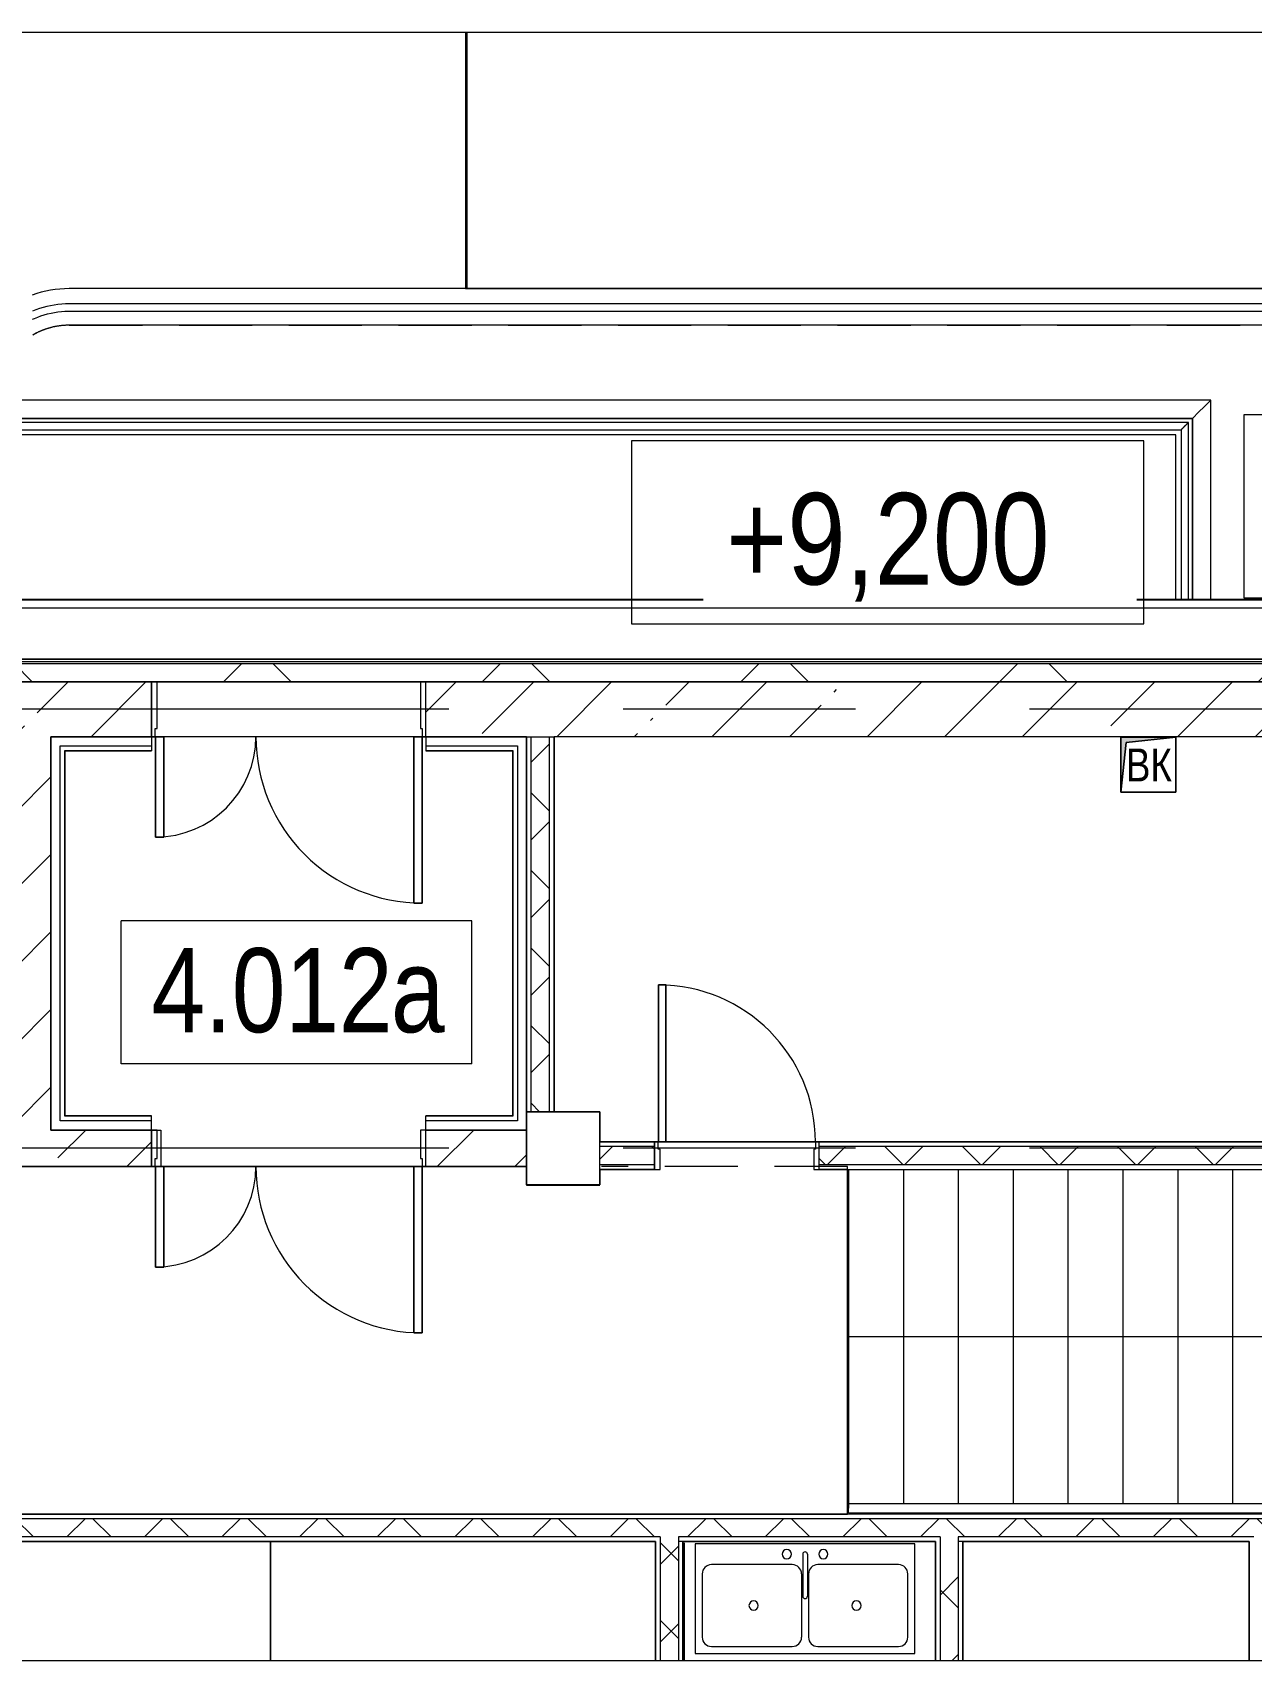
# Model space of a CAD drawing. Header units: millimetres. Extents: x 48966 to 294585, y -43515 to 30344.
# Drawn here: x 283546 to 290210, y -9069 to -169 of the extents above; entities that cross this region are included whole.
import ezdxf

# ---------------------------------------------------------------- set-up
doc = ezdxf.new("R2010")
doc.units = ezdxf.units.MM
doc.linetypes.add('IMPORT-01 Штриховая _2 мм_', pattern=[600, 400, -200])
doc.linetypes.add('Осевые', pattern=[6350, 1270, -952.5, 3175, -952.5])
for name, color, linetype, lineweight in [('_Разделитель помещений_', 7, 'IMPORT-01 Штриховая _2 мм_', 9), ('Высотные отметки', 7, 'Continuous', 9), ('Двери', 7, 'Continuous', 9), ('Каркас_Импост', 7, 'Continuous', 9), ('Контуры', 7, 'Continuous', 9), ('Линии подступенков-1', 7, 'Continuous', 9), ('Линии свеса', 7, 'Continuous', 9), ('Марки помещений', 7, 'Continuous', 9), ('Мебель', 7, 'Continuous', 9), ('Обобщенные модели', 7, 'Continuous', 9), ('Общие ребра', 7, 'Continuous', 9), ('Ограждение', 7, 'Continuous', 9), ('Оси-2', 7, 'Осевые', 9), ('Панель', 7, 'Continuous', 9), ('Перекрытия', 7, 'Continuous', 9), ('Поручни', 7, 'Continuous', 9), ('Стены', 7, 'Continuous', 9), ('Стены-1', 7, 'Continuous', 18), ('Стрелки вверх', 7, 'Continuous', 9), ('Типовые аннотации', 7, 'Continuous', 9), ('Штриховка разреза-1', 7, 'Continuous', 9), ('Элементы узлов', 7, 'Continuous', 9), ('Элементы узлов-1', 7, 'Continuous', 5)]:
    doc.layers.add(name, color=color, linetype=linetype, lineweight=lineweight)
doc.layers.add('Обобщенные модели-2', color=7, linetype='Continuous', lineweight=9, true_color=0xffbc79)
doc.layers.add('Сантехнические приборы-1', color=7, linetype='Continuous', lineweight=9, true_color=0xaaaaaa)
doc.styles.add('Arial', font='Arial.ttf', dxfattribs={"width": 0.8, "height": 180})
doc.styles.add('Arial Narrow', font='Arial Narrow.ttf', dxfattribs={"height": 500})
doc.styles.add('Arial Narrow_1', font='Arial Narrow.ttf', dxfattribs={"height": 460})
pattern_1 = [(45, (169515.5, 0), (-424.264, 424.264), [600, -100, 20, -100]), (45, (169515.5, 424), (-424.264, 424.264), [])]
pattern_2 = [(45, (169515.5, 0), (-212.132, 212.132), []), (135, (169515.5, 0), (-212.132, -212.132), [])]

# ---------------------------------------------------------------- blocks, each defined once
blk = doc.blocks.new('Обобщенные модели 2 - Обобщенные модели 2-1035725-План 4-го этажа на отм_ _10_050')
at = {"layer": 'Обобщенные модели'}
for p, q in [((110531.6, -15682.9), (110131.6, -15682.9)), ((110131.6, -15682.9), (110131.6, -16082.9)), ((110531.6, -16082.9), (110531.6, -15682.9)), ((117131.6, -15682.9), (116731.6, -15682.9)), ((116731.6, -15682.9), (116731.6, -16082.9)), ((117131.6, -16082.9), (117131.6, -15682.9)), ((110131.6, -16082.9), (110531.6, -16082.9)), ((116731.6, -16082.9), (117131.6, -16082.9))]:
    blk.add_line(p, q, dxfattribs=at)
blk = doc.blocks.new('Дверь - Полуторная_001 - ДВ19_21-15-6256132-План 4-го этажа на отм_ _10_050')
at = {"layer": 'Двери'}
for p, q in [((-684, 1009), (-729, 1009)), ((-729, 1009), (-729, 100)), ((-684, 100), (-684, 1009)), ((684, 100), (684, 649)), ((684, 649), (729, 649)), ((729, 649), (729, 100)), ((-729, 100), (-684, 100)), ((729, 100), (684, 100))]:
    blk.add_line(p, q, dxfattribs=at)
for centre, radius, start, end in [((-729, 100), 909, 360, 90), ((729, 100), 549, 90, 180)]:
    blk.add_arc(centre, radius, start, end, dxfattribs=at)
at = {"layer": 'Каркас_Импост'}
for p, q in [((-730, 100), (-750, 100)), ((-750, 100), (-750, -100)), ((-730, 55), (-730, 100)), ((750, 100), (730, 100)), ((730, 100), (730, 55)), ((750, -100), (750, 100)), ((-720, 55), (-730, 55)), ((-720, -100), (-720, 55)), ((730, 55), (720, 55)), ((720, 55), (720, -100)), ((-750, -100), (-720, -100)), ((720, -100), (750, -100))]:
    blk.add_line(p, q, dxfattribs=at)
at = {"layer": 'Панель'}
for p, q in [((-729, 1009), (-684, 1009)), ((-729, 100), (-729, 1009)), ((-684, 1009), (-684, 100)), ((684, 649), (684, 100)), ((729, 649), (684, 649)), ((729, 100), (729, 649)), ((-684, 100), (-729, 100)), ((684, 100), (729, 100))]:
    blk.add_line(p, q, dxfattribs=at)
blk = doc.blocks.new('Дверь - Однопольная - ДВ11_21х9-6240635-План 4-го этажа на отм_ _10_050')
at = {"layer": 'Двери'}
for p, q in [((-389, 933), (-429, 933)), ((-429, 933), (-429, 75)), ((-389, 75), (-389, 933)), ((-429, 75), (-389, 75))]:
    blk.add_line(p, q, dxfattribs=at)
blk.add_arc((-429, 75), 858, 360, 90, dxfattribs=at)
at = {"layer": 'Каркас_Импост'}
for p, q in [((-430, 75), (-450, 75)), ((-450, 75), (-450, -75)), ((-430, 35), (-430, 75)), ((-420, 35), (-430, 35)), ((-420, -75), (-420, 35)), ((430, 35), (420, 35)), ((420, 35), (420, -75)), ((450, 75), (430, 75)), ((430, 75), (430, 35)), ((450, -75), (450, 75)), ((-450, -75), (-420, -75)), ((420, -75), (450, -75))]:
    blk.add_line(p, q, dxfattribs=at)
at = {"layer": 'Панель'}
for p, q in [((-429, 933), (-389, 933)), ((-429, 75), (-429, 933)), ((-389, 933), (-389, 75)), ((-389, 75), (-429, 75))]:
    blk.add_line(p, q, dxfattribs=at)
blk = doc.blocks.new('Ограждение - Ограждение-2485472-План 4-го этажа на отм_ _10_050')
at = {"layer": 'Поручни'}
for p, q in [((118491.3, -17825.4), (121191.3, -17825.4)), ((118491.3, -17876.2), (118491.3, -17825.4)), ((118491.3, -17876.2), (121191.3, -17876.2)), ((121191.3, -17825.4), (121491.3, -17825.4)), ((121191.3, -17876.2), (121491.3, -17876.2)), ((121491.3, -17825.4), (121491.3, -17876.2))]:
    blk.add_line(p, q, dxfattribs=at)
blk = doc.blocks.new('170_ОтверстиеПрямоугольноеВертикальное - 170_ОтверстиеПрямоугольноеВертикальное-5689280-План 4-го этажа на отм_ _10_050')
at = {"layer": 'Обобщенные модели'}
for p, q in [((-150, -150), (-150, 150)), ((-150, 150), (150, 150)), ((150, 150), (150, -150)), ((150, -150), (-150, -150))]:
    blk.add_line(p, q, dxfattribs=at)
blk = doc.blocks.new('Дверь - Полуторная_001 - ДВ19_21-15-6256093-План 4-го этажа на отм_ _10_050')
at = {"layer": 'Двери'}
for p, q in [((-684, 1059), (-729, 1059)), ((-729, 1059), (-729, 150)), ((-684, 150), (-684, 1059)), ((684, 150), (684, 699)), ((684, 699), (729, 699)), ((729, 699), (729, 150)), ((-729, 150), (-684, 150)), ((729, 150), (684, 150))]:
    blk.add_line(p, q, dxfattribs=at)
for centre, radius, start, end in [((-729, 150), 909, 360, 90), ((729, 150), 549, 90, 180)]:
    blk.add_arc(centre, radius, start, end, dxfattribs=at)
at = {"layer": 'Каркас_Импост'}
for p, q in [((-730, 150), (-750, 150)), ((-750, 150), (-750, -150)), ((-730, 105), (-730, 150)), ((-720, 105), (-730, 105)), ((-720, -150), (-720, 105)), ((730, 105), (720, 105)), ((720, 105), (720, -150)), ((750, 150), (730, 150)), ((730, 150), (730, 105)), ((750, -150), (750, 150)), ((-750, -150), (-720, -150)), ((720, -150), (750, -150))]:
    blk.add_line(p, q, dxfattribs=at)
at = {"layer": 'Панель'}
for p, q in [((-729, 1059), (-684, 1059)), ((-729, 150), (-729, 1059)), ((-684, 1059), (-684, 150)), ((684, 699), (684, 150)), ((729, 699), (684, 699)), ((729, 150), (729, 699)), ((-684, 150), (-729, 150)), ((684, 150), (729, 150))]:
    blk.add_line(p, q, dxfattribs=at)
blk = doc.blocks.new('Кухонная мойка-Двойная - 1200 x 600 мм 2-4969073-План 4-го этажа на отм_ _10_050')
at = {"layer": 'Сантехнические приборы-1'}
for p, q in [((615.7, 302.3), (-584.3, 302.3)), ((-584.3, 302.3), (-584.3, -297.7)), ((615.7, -297.7), (615.7, 302.3)), ((-54.2, 188), (-495.4, 188)), ((3, 245.2), (3, 15)), ((28.4, 245.2), (28.4, 15)), ((526.8, 188), (85.5, 188)), ((-546.2, 137.2), (-546.2, -208.8)), ((-3.4, 137.2), (-3.4, -208.8)), ((34.7, 137.2), (34.7, -208.8)), ((577.6, -208.8), (577.6, 137.2)), ((-495.4, -259.6), (-54.2, -259.6)), ((85.5, -259.6), (526.8, -259.6)), ((-584.3, -297.7), (615.7, -297.7))]:
    blk.add_line(p, q, dxfattribs=at)
for centre, radius, start, end in [((-84.3, 245.2), 25.4, 360, 180), ((115.7, 245.2), 25.4, 360, 180), ((-495.4, 137.2), 50.8, 90, 180), ((-84.3, 245.2), 25.4, 180, 360), ((-54.2, 137.2), 50.8, 360, 90), ((15.7, 245.2), 12.7, 360, 180), ((85.5, 137.2), 50.8, 90, 180), ((115.7, 245.2), 25.4, 180, 0), ((526.8, 137.2), 50.8, 360, 90), ((15.7, 15), 12.7, 180, 0), ((-265.3, -35.8), 25.4, 0, 180), ((-265.3, -35.8), 25.4, 180, 360), ((296.6, -35.8), 25.4, 0, 180), ((296.6, -35.8), 25.4, 180, 360), ((-495.4, -208.8), 50.8, 180, 270), ((-54.2, -208.8), 50.8, 270, 0), ((85.5, -208.8), 50.8, 180, 270), ((526.8, -208.8), 50.8, 270, 0)]:
    blk.add_arc(centre, radius, start, end, dxfattribs=at)
blk = doc.blocks.new('Базовая стена _ Внутренние - обшивка ложи А - ___-6287471-План 4-го этажа на отм_ _10_050')
at = {"layer": 'Стены'}
for p, q in [((120471.6, -11792.9), (112361.1, -11792.9)), ((112349.1, -11892.9), (120371.6, -11892.9)), ((120371.6, -11892.9), (112349.1, -11892.9))]:
    blk.add_line(p, q, dxfattribs=at)
at = {"layer": 'Стены', "flags": 128}
for points in [[(112349.1, -11892.9), (112354.3, -11849.3), (112358.1, -11818), (112360.3, -11799.2), (112361.1, -11792.9), (112360.3, -11799.2), (112358.1, -11818), (112354.3, -11849.3), (112349.1, -11892.9)], [(120371.6, -11892.9), (120407.4, -11857.1), (120435.4, -11829.1), (120455.5, -11809), (120467.6, -11796.9), (120471.6, -11792.9), (120467.6, -11796.9), (120455.5, -11809), (120435.4, -11829.1), (120407.4, -11857.1), (120371.6, -11892.9)]]:
    blk.add_lwpolyline(points, dxfattribs=at)
blk = doc.blocks.new('Базовая стена _ Внутренние - обшивка ложи А - ___-6287473-План 4-го этажа на отм_ _10_050')
at = {"layer": 'Стены'}
for p, q in [((120471.6, -12881.9), (120471.6, -11792.9)), ((120371.6, -11892.9), (120371.6, -12881.9)), ((120371.6, -12881.9), (120371.6, -11892.9))]:
    blk.add_line(p, q, dxfattribs=at)
at = {"layer": 'Стены', "flags": 128}
blk.add_lwpolyline([(120371.6, -11892.9), (120407.4, -11857.1), (120435.4, -11829.1), (120455.5, -11809), (120467.6, -11796.9), (120471.6, -11792.9), (120467.6, -11796.9), (120455.5, -11809), (120435.4, -11829.1), (120407.4, -11857.1), (120371.6, -11892.9)], dxfattribs=at)
blk = doc.blocks.new('Ограждение - Ограждение-V69-План 4-го этажа на отм_ _10_050')
at = {"layer": 'Поручни'}
for p, q in [((121146.6, -11265.9), (114231.6, -11265.9)), ((114231.6, -11305.9), (121146.6, -11305.9)), ((113714.6, -11782.9), (113714.6, -11792.9)), ((113754.6, -11792.9), (113754.6, -11782.9))]:
    blk.add_line(p, q, dxfattribs=at)
at = {"layer": 'Поручни', "flags": 128}
for points in [[(121981, -11127), (121953, -11136.8), (121854.3, -11167.1), (121754.3, -11193.4), (121653.5, -11215.7), (121551.8, -11233.9), (121449.4, -11248.1), (121346.6, -11258.1), (121243.5, -11264.1), (121146.6, -11265.9)], [(121146.6, -11305.9), (121251.5, -11303.8), (121356.2, -11297.5), (121460.6, -11287), (121564.5, -11272.4), (121667.7, -11253.6), (121770.1, -11230.7), (121871.5, -11203.7), (121971.7, -11172.7), (121980.9, -11169.5)], [(114231.6, -11265.9), (114210.9, -11266.3), (114190.3, -11267.5), (114169.7, -11269.6), (114149.3, -11272.5), (114128.9, -11276.2), (114108.7, -11280.7), (114088.7, -11286), (114069, -11292.1), (114049.5, -11299), (114030.3, -11306.7)], [(114030.1, -11350.6), (114041.1, -11345.6), (114058.8, -11338.3), (114076.7, -11331.7), (114094.9, -11325.9), (114113.2, -11320.8), (114131.8, -11316.4), (114150.5, -11312.8), (114169.4, -11310), (114188.4, -11307.8), (114207.4, -11306.5), (114226.5, -11305.9), (114231.6, -11305.9)], [(113720, -11708.9), (113719, -11715.4), (113716.8, -11736), (113715.3, -11756.6), (113714.7, -11777.3), (113714.6, -11782.9)], [(113754.6, -11782.9), (113755, -11763.8), (113756.1, -11744.8), (113758.1, -11725.8), (113759.1, -11718.2)]]:
    blk.add_lwpolyline(points, dxfattribs=at)
blk = doc.blocks.new('Ограждение - Ограждение-6396260-План 4-го этажа на отм_ _10_050')
at = {"layer": 'Поручни'}
for p, q in [((120349.6, -11914.9), (112471.6, -11914.9)), ((112471.6, -11954.9), (112471.6, -11914.9)), ((112471.6, -11917.6), (112471.6, -11952.2)), ((120349.6, -12881.9), (120349.6, -11914.9)), ((112471.6, -11954.9), (120309.6, -11954.9)), ((120309.6, -11954.9), (120309.6, -12881.9)), ((120346.9, -13332.9), (120312.3, -13332.9)), ((120312.3, -13332.9), (120346.9, -13332.9))]:
    blk.add_line(p, q, dxfattribs=at)
for points, knots in [([(120349.6, -11914.9), (120349.6, -11914.9), (120349.3, -11915.2), (120348.2, -11916.4), (120347, -11917.5), (120345.8, -11918.7), (120344.7, -11919.8), (120343.5, -11921), (120341.8, -11922.7), (120340, -11924.5), (120338.5, -11926), (120337.3, -11927.2), (120336.1, -11928.5), (120334.8, -11929.7), (120333.5, -11931), (120332.2, -11932.3), (120330.9, -11933.6), (120329.6, -11934.9), (120328.3, -11936.2), (120327, -11937.5), (120325.7, -11938.8), (120324.4, -11940.1), (120323.2, -11941.3), (120322, -11942.5), (120320.8, -11943.7), (120319.6, -11944.9), (120318.5, -11946), (120317.1, -11947.4), (120315.8, -11948.7), (120314.6, -11949.9), (120313.5, -11951), (120312.3, -11952.2), (120311.1, -11953.4), (120310, -11954.5), (120309.6, -11954.9), (120309.6, -11954.9)], [0, 0, 0, 0, 0.083333, 0.125, 0.166667, 0.208333, 0.229167, 0.25, 0.291667, 0.333333, 0.354167, 0.375, 0.395833, 0.416667, 0.4375, 0.458333, 0.479167, 0.5, 0.520833, 0.541667, 0.5625, 0.583333, 0.604167, 0.625, 0.645833, 0.666667, 0.6875, 0.708333, 0.75, 0.770833, 0.791667, 0.833333, 0.875, 0.916667, 1, 1, 1, 1]), ([(120321.7, -11942.8), (120321.8, -11942.7), (120322.3, -11942.2), (120323.2, -11941.3), (120324.4, -11940.1), (120325.7, -11938.8), (120327, -11937.5), (120328.3, -11936.2), (120329.6, -11934.9), (120330.9, -11933.6), (120332.2, -11932.3), (120333.5, -11931), (120334.8, -11929.7), (120336.1, -11928.5), (120337.3, -11927.2), (120338.5, -11926), (120339.6, -11924.9), (120340.7, -11923.8), (120342.2, -11922.3), (120343.5, -11921), (120344.7, -11919.8), (120345.8, -11918.7), (120346.5, -11918), (120346.9, -11917.6)], [0.3706242, 0.3706242, 0.3706242, 0.3706242, 0.375, 0.3958333, 0.4166667, 0.4375, 0.4583333, 0.4791667, 0.5, 0.5208333, 0.5416667, 0.5625, 0.5833333, 0.6041667, 0.625, 0.6458333, 0.6666667, 0.6875, 0.7083333, 0.75, 0.7708333, 0.7916667, 0.8333333, 0.8333333, 0.8333333, 0.8333333]), ([(120312.3, -11952.2), (120312.7, -11951.8), (120313.5, -11951), (120314.6, -11949.9), (120315.8, -11948.7), (120317.4, -11947.1), (120318.9, -11945.6), (120319.6, -11944.9)], [0.1666667, 0.1666667, 0.1666667, 0.1666667, 0.2083333, 0.2291667, 0.25, 0.2916667, 0.3333333, 0.3333333, 0.3333333, 0.3333333])]:
    blk.add_open_spline(points, degree=3, knots=knots, dxfattribs=at)
blk = doc.blocks.new('Рефлектор_2 - Рефлектор_2-V70-План 4-го этажа на отм_ _10_050')
at = {"layer": 'Мебель'}
for p, q in [((-11269, -13600), (-11269, -15000)), ((-11262, -13600), (-11262, -15000)), ((-11269, -15000), (-11262, -15000)), ((-6185.9, -15000), (-11269, -15000)), ((-11262, -15000), (-6201.7, -15000))]:
    blk.add_line(p, q, dxfattribs=at)
blk = doc.blocks.new('Линия разрыва1 - М 200-6492712-План 4-го этажа на отм_ _10_050')
at = {"layer": 'Элементы узлов'}
blk.add_line((12130.8, 0), (90.2, 0), dxfattribs=at)
blk = doc.blocks.new('Линия разрыва1 - М 200-V71-План 4-го этажа на отм_ _10_050')
at = {"layer": 'Элементы узлов'}
blk.add_line((-88.3, 0), (-12130.8, 0), dxfattribs=at)
blk = doc.blocks.new('Марка помещения_Р - Марка помещения-4575829-План 4-го этажа на отм_ _10_050')
at = {"layer": 'Марки помещений'}
for p, q in [((-4.79375, -1.95625), (-4.79375, 1.95625)), ((4.79375, 1.95625), (-4.79375, 1.95625)), ((4.79375, -1.95625), (4.79375, 1.95625)), ((4.79375, -1.95625), (-4.79375, -1.95625))]:
    blk.add_line(p, q, dxfattribs=at)
blk = doc.blocks.new('Высотные отметки - Высотная отметка - Рамка_14мм длина-4459141-План 4-го этажа на отм_ _10_050')
at = {"layer": 'Высотные отметки'}
for p, q in [((7, 5), (-7, 5)), ((-7, 5), (-7, 0)), ((7, 0), (7, 5)), ((-7, 0), (7, 0))]:
    blk.add_line(p, q, dxfattribs=at)

msp = doc.modelspace()

# ---------------------------------------------------------------- hatches: boundary and pattern name
at = {"layer": 'Штриховка разреза-1'}
h = msp.add_hatch(dxfattribs=at)
h.set_pattern_fill('FP_3', color=256, style=0, pattern_type=2)
h.set_pattern_definition([(45, (169515.5, 0), (-707.107, 707.107), []), (135, (169515.5, 0), (-707.107, -707.107), [])])
h.paths.add_polyline_path([(273997.1, -3719.5), (274547.1, -3719.5), (274547.1, -3619.5), (273997.1, -3619.5)], flags=0)
h.paths.add_polyline_path([(275447.1, -3719.5), (276497.1, -3719.5), (276497.1, -3619.5), (275447.1, -3619.5)], flags=0)
h.paths.add_polyline_path([(294397.1, -3719.5), (294397.1, -3619.5), (277397.1, -3619.5), (277397.1, -3719.5), (293825.5, -3719.5)], flags=0)
h = msp.add_hatch(dxfattribs=at)
h.set_pattern_fill('FP_4', color=256, style=0, pattern_type=2)
h.set_pattern_definition(pattern_1)
h.paths.add_polyline_path([(294397.1, -4019.5), (294397.1, -3719.5), (286402.1, -3719.5), (286402.1, -4019.5), (293825.5, -4019.5)], flags=0)
h.paths.add_polyline_path([(275897.1, -4019.5), (276202.6, -4019.5), (276202.6, -3719.5), (275897.1, -3719.5)], flags=0)
h = msp.add_hatch(dxfattribs=at)
h.set_pattern_fill('FP_4', color=256, style=0, pattern_type=2)
h.set_pattern_definition(pattern_1)
h.paths.add_polyline_path([(280874.8, -4019.5), (284197.1, -4019.5), (284197.1, -3719.5), (277397.1, -3719.5), (277397.1, -4019.5), (279351.1, -4019.5)], flags=0)
h.paths.add_polyline_path([(285697.1, -4019.5), (286402.1, -4019.5), (286402.1, -3719.5), (285697.1, -3719.5)], flags=0)
h.paths.add_polyline_path([(276397.1, -4019.5), (276397.1, -3719.5), (276202.6, -3719.5), (276202.6, -4019.5), (276326.6, -4019.5)], flags=0)
h = msp.add_hatch(dxfattribs=at)
h.set_pattern_fill('FP_4', color=256, style=0, pattern_type=2)
h.set_pattern_definition(pattern_1)
h.paths.add_polyline_path([(283447.1, -6169.5), (283647.1, -6169.5), (283647.1, -4019.5), (283447.1, -4021.1), (283447.1, -5471.5)], flags=0)
h = msp.add_hatch(dxfattribs=at)
h.set_pattern_fill('FP_5', color=256, style=0, pattern_type=2)
h.set_pattern_definition(pattern_2)
h.paths.add_polyline_path([(286372.1, -6069.5), (286372.1, -4019.5), (286272.1, -4019.5), (286272.1, -6069.5)], flags=0)
h = msp.add_hatch(dxfattribs=at)
h.set_pattern_fill('FP_4', color=256, style=0, pattern_type=2)
h.set_pattern_definition(pattern_1)
h.paths.add_polyline_path([(286207.4, -6369.5), (286247.1, -6369.5), (286247.1, -6169.5), (285697.1, -6169.5), (285697.1, -6369.5)], flags=0)
h.paths.add_polyline_path([(283673.1, -6369.5), (284197.1, -6369.5), (284197.1, -6169.5), (280047.1, -6169.5), (280047.1, -6369.5), (283447.1, -6369.5)], flags=0)
h = msp.add_hatch(dxfattribs=at)
h.set_pattern_fill('FP_5', color=256, style=0, pattern_type=2)
h.set_pattern_definition(pattern_2)
h.paths.add_polyline_path([(288002.1, -6359.5), (288002.1, -6259.5), (287847.1, -6259.5), (287847.1, -6359.5)], flags=0)
h.paths.add_polyline_path([(286947.1, -6359.5), (286947.1, -6259.5), (286647.1, -6259.5), (286647.1, -6359.5)], flags=0)
h = msp.add_hatch(dxfattribs=at)
h.set_pattern_fill('FP_5', color=256, style=0, pattern_type=2)
h.set_pattern_definition(pattern_2)
h.paths.add_polyline_path([(288002.1, -6359.5), (292297.1, -6359.5), (292297.1, -6259.5), (288002.1, -6259.5)], flags=0)
h = msp.add_hatch(dxfattribs=at)
h.set_pattern_fill('FP_5', color=256, style=0, pattern_type=2)
h.set_pattern_definition(pattern_2)
h.paths.add_polyline_path([(287077.1, -8394.5), (292397.1, -8394.5), (292397.1, -8294.5), (277872.1, -8294.5), (277872.1, -8394.5), (286977.1, -8394.5)], flags=0)
h = msp.add_hatch(dxfattribs=at)
h.set_pattern_fill('FP_5', color=256, style=0, pattern_type=2)
h.set_pattern_definition(pattern_2)
h.paths.add_polyline_path([(287077.1, -9069.5), (287077.1, -8394.5), (286977.1, -8394.5), (286977.1, -9069.5), (287048.4, -9069.5)], flags=0)
h = msp.add_hatch(dxfattribs=at)
h.set_pattern_fill('FP_5', color=256, style=0, pattern_type=2)
h.set_pattern_definition(pattern_2)
h.paths.add_polyline_path([(288534.8, -9069.5), (288607.1, -9069.5), (288607.1, -8394.5), (288507.1, -8394.5), (288507.1, -9069.5)], flags=0)
at = {"layer": 'Элементы узлов-1'}
msp.add_hatch(color=256, dxfattribs=at).paths.add_polyline_path([(289495.5, -4321.7), (289525.5, -4051.7), (289795.5, -4021.7), (289495.5, -4021.7), (289495.5, -4025.4)], flags=0)

# ---------------------------------------------------------------- linework, layer by layer
at = {"layer": '_Разделитель помещений_'}
for p, q in [((283747.1, -1769.5), (290662.1, -1769.5)), ((288002.1, -6369.5), (286657.1, -6369.5))]:
    msp.add_line(p, q, dxfattribs=at)
msp.add_arc((283747.1, -2169.5), 400, 90, 120, dxfattribs=at)
at = {"layer": 'Контуры'}
msp.add_line((288006.8, -6384.5), (288006.8, -8237.8), dxfattribs=at)
at = {"layer": 'Линии подступенков-1'}
for p, q in [((288006.8, -6384.5), (288006.8, -8237.8)), ((288306.8, -6384.5), (288306.8, -8212)), ((288606.8, -6384.5), (288606.8, -8212)), ((288906.8, -6384.5), (288906.8, -8212)), ((289206.8, -6384.5), (289206.8, -8212)), ((289506.8, -6384.5), (289506.8, -8212)), ((289806.8, -6384.5), (289806.8, -8212)), ((290106.8, -6384.5), (290106.8, -8212))]:
    msp.add_line(p, q, dxfattribs=at)
at = {"layer": 'Линии свеса'}
for p, q in [((288306.8, -6384.5), (288306.8, -8212)), ((288606.8, -6384.5), (288606.8, -8212)), ((288906.8, -6384.5), (288906.8, -8212)), ((289206.8, -6384.5), (289206.8, -8212)), ((289506.8, -6384.5), (289506.8, -8212)), ((289806.8, -6384.5), (289806.8, -8212)), ((290106.8, -6384.5), (290106.8, -8212))]:
    msp.add_line(p, q, dxfattribs=at)
at = {"layer": 'Обобщенные модели-2'}
for p, q in [((289795.5, -4021.7), (289495.5, -4021.7)), ((289495.5, -4021.7), (289495.5, -4321.7)), ((289795.5, -4321.7), (289795.5, -4021.7)), ((289495.5, -4321.7), (289795.5, -4321.7))]:
    msp.add_line(p, q, dxfattribs=at)
at = {"layer": 'Общие ребра'}
for p, q in [((277397.1, -3270.5), (294397.1, -3270.5)), ((277397.1, -3315.5), (294397.1, -3315.5)), ((277397.1, -3593.5), (294397.1, -3593.5)), ((277397.1, -3595.5), (294397.1, -3595.5)), ((277397.1, -3607.5), (294397.1, -3607.5)), ((277397.1, -3619.5), (294397.1, -3619.5)), ((294397.1, -3719.5), (286402.1, -3719.5)), ((286402.1, -3719.5), (294397.1, -3719.5)), ((283697.1, -4019.5), (283724.1, -4019.5)), ((283697.1, -6119.5), (283697.1, -4069.5)), ((283697.1, -4069.5), (283722.1, -4069.5)), ((283722.1, -4069.5), (283724.1, -4069.5)), ((283724.1, -4019.5), (284197.1, -4019.5)), ((284197.1, -4019.5), (283724.1, -4019.5)), ((283724.1, -4069.5), (284197.1, -4069.5)), ((285697.1, -4019.5), (286170.1, -4019.5)), ((286170.1, -4019.5), (285697.1, -4019.5)), ((285697.1, -4069.5), (286170.1, -4069.5)), ((286197.1, -4019.5), (286170.1, -4019.5)), ((286170.1, -4069.5), (286172.1, -4069.5)), ((286172.1, -4069.5), (286197.1, -4069.5)), ((286197.1, -4069.5), (286197.1, -6092.5)), ((286247.1, -4019.5), (286272.1, -4019.5)), ((286272.1, -6069.5), (286272.1, -4019.5)), ((286272.1, -4019.5), (286372.1, -4019.5)), ((286372.1, -4019.5), (286397.1, -4019.5)), ((286372.1, -6069.5), (286372.1, -4019.5)), ((283722.1, -6094.5), (283722.1, -4094.5)), ((283722.1, -4094.5), (283724.1, -4094.5)), ((283724.1, -4094.5), (284197.1, -4094.5)), ((285697.1, -4094.5), (286170.1, -4094.5)), ((286170.1, -4094.5), (286172.1, -4094.5)), ((286172.1, -4094.5), (286172.1, -6092.5)), ((283722.1, -6119.5), (283697.1, -6119.5)), ((283724.1, -6094.5), (283722.1, -6094.5)), ((283724.1, -6119.5), (283722.1, -6119.5)), ((284197.1, -6094.5), (283724.1, -6094.5)), ((284197.1, -6119.5), (283724.1, -6119.5)), ((286172.1, -6094.5), (285697.1, -6094.5)), ((286197.1, -6119.5), (285697.1, -6119.5)), ((286172.1, -6092.5), (286172.1, -6094.5)), ((286197.1, -6092.5), (286197.1, -6094.5)), ((286197.1, -6094.5), (286197.1, -6119.5)), ((283697.1, -6169.5), (283724.1, -6169.5)), ((284197.1, -6169.5), (283724.1, -6169.5)), ((283724.1, -6169.5), (284197.1, -6169.5)), ((286247.1, -6169.5), (285697.1, -6169.5)), ((285697.1, -6169.5), (286247.1, -6169.5)), ((286947.1, -6259.5), (286647.1, -6259.5)), ((288002.1, -6259.5), (287847.1, -6259.5)), ((292297.1, -6259.5), (288002.1, -6259.5)), ((280047.1, -6369.5), (284197.1, -6369.5)), ((285697.1, -6369.5), (286247.1, -6369.5)), ((286947.1, -6359.5), (286647.1, -6359.5)), ((286647.1, -6384.5), (286947.1, -6384.5)), ((288002.1, -6359.5), (287847.1, -6359.5)), ((287847.1, -6384.5), (288002.1, -6384.5)), ((292297.1, -6359.5), (288002.1, -6359.5)), ((288002.1, -6384.5), (291006.8, -6384.5)), ((292372.1, -8294.5), (277872.1, -8294.5)), ((286977.1, -8394.5), (280737.1, -8394.5)), ((286977.1, -8394.5), (286977.1, -8419.5)), ((286977.1, -8419.5), (286977.1, -9069.5)), ((288507.1, -8394.5), (287077.1, -8394.5)), ((287077.1, -8394.5), (287077.1, -8419.5)), ((287102.1, -8419.5), (287077.1, -8419.5)), ((287077.1, -8419.5), (287077.1, -9069.5)), ((288507.1, -8394.5), (288507.1, -8419.5)), ((288507.1, -8419.5), (288507.1, -9069.5)), ((290222.1, -8394.5), (288607.1, -8394.5)), ((288607.1, -8394.5), (288607.1, -8419.5)), ((288632.1, -8419.5), (288607.1, -8419.5)), ((288607.1, -8419.5), (288607.1, -9069.5))]:
    msp.add_line(p, q, dxfattribs=at)
at = {"layer": 'Оси-2'}
for p, q in [((294394.6, -169.5), (268100.1, -169.5)), ((294394.6, -3869.5), (268100.1, -3869.5)), ((294394.6, -6269.5), (268100.1, -6269.5))]:
    msp.add_line(p, q, dxfattribs=at)
at = {"layer": 'Перекрытия'}
for p, q in [((290662.1, -1569.5), (283747.1, -1569.5)), ((290662.1, -1769.5), (283747.1, -1769.5)), ((289797.1, -2369.5), (282022.2, -2369.5)), ((289797.1, -3268.5), (289797.1, -2369.5)), ((276202.6, -3719.5), (294089.5, -3719.5)), ((283249.4, -3719.5), (289797.1, -3719.5)), ((286247.1, -4019.5), (283647.1, -4019.5)), ((283647.1, -4019.5), (283647.1, -6169.5)), ((286247.1, -6069.5), (286247.1, -4019.5)), ((286397.1, -4019.5), (286397.1, -6069.5)), ((292297.1, -4019.5), (286397.1, -4019.5)), ((286247.1, -6169.5), (286247.1, -6069.5)), ((286397.1, -6069.5), (286647.1, -6069.5)), ((286647.1, -6069.5), (286647.1, -6234.5)), ((283647.1, -6169.5), (284247.1, -6169.5)), ((284247.1, -6169.5), (284247.1, -6369.5)), ((285747.1, -6169.5), (286247.1, -6169.5)), ((286647.1, -6234.5), (292297.1, -6234.5)), ((287847.1, -6234.5), (286947.1, -6234.5)), ((286947.1, -6234.5), (286947.1, -6384.5)), ((287847.1, -6384.5), (287847.1, -6234.5)), ((286247.1, -6369.5), (280047.1, -6369.5)), ((284247.1, -6369.5), (285747.1, -6369.5)), ((286247.1, -6469.5), (286247.1, -6369.5)), ((286947.1, -6384.5), (286647.1, -6384.5)), ((286647.1, -6384.5), (286647.1, -6469.5)), ((288002.1, -6384.5), (287847.1, -6384.5)), ((288002.1, -8269.5), (288002.1, -6369.5)), ((288002.1, -8269.5), (288002.1, -6384.5)), ((286647.1, -6469.5), (286247.1, -6469.5)), ((277797.1, -8269.5), (288002.1, -8269.5)), ((278047.1, -8269.5), (286297.1, -8269.5)), ((286597.1, -8269.5), (288002.1, -8269.5)), ((284847.1, -8419.5), (280762.1, -8419.5)), ((286952.1, -8419.5), (284847.1, -8419.5)), ((284847.1, -8419.5), (284847.1, -9069.5)), ((284847.1, -9069.5), (284847.1, -8419.5)), ((286952.1, -9069.5), (286952.1, -8419.5)), ((288482.1, -8419.5), (287102.1, -8419.5)), ((287102.1, -8419.5), (287102.1, -9069.5)), ((288482.1, -9069.5), (288482.1, -8419.5)), ((290197.1, -8419.5), (288632.1, -8419.5)), ((288632.1, -8419.5), (288632.1, -9069.5)), ((290197.1, -9069.5), (290197.1, -8419.5))]:
    msp.add_line(p, q, dxfattribs=at)
for radius, end in [(600, 109.6749), (400, 120)]:
    msp.add_arc((283747.1, -2169.5), radius, 90, end, dxfattribs=at)
at = {"layer": 'Стены'}
for p, q in [((281864.6, -2279.5), (289887.1, -2279.5)), ((289887.1, -2369.5), (289887.1, -2279.5)), ((289797.1, -2369.5), (282022.2, -2369.5)), ((289797.1, -3268.5), (289797.1, -2369.5)), ((289887.1, -2369.5), (289887.1, -3268.5)), ((286402.1, -3719.5), (276202.6, -3719.5)), ((289887.1, -3719.5), (286402.1, -3719.5)), ((289797.1, -3719.5), (289887.1, -3719.5)), ((286649.1, -6232.5), (292295.1, -6232.5)), ((288002.1, -6234.5), (286649.1, -6234.5)), ((292297.1, -6234.5), (288002.1, -6234.5)), ((287102.1, -9069.5), (287102.1, -8419.5)), ((287102.1, -8419.5), (287109.1, -8419.5)), ((287109.1, -8426.5), (287109.1, -9069.5))]:
    msp.add_line(p, q, dxfattribs=at)
at = {"layer": 'Стены-1'}
for p, q in [((294397.1, -3268.5), (277397.1, -3268.5)), ((284197.1, -3719.5), (277397.1, -3719.5)), ((277397.1, -3719.5), (286402.1, -3719.5)), ((284197.1, -4019.5), (284197.1, -3719.5)), ((286402.1, -3719.5), (285697.1, -3719.5)), ((285697.1, -4019.5), (285697.1, -3719.5)), ((283647.1, -6169.5), (283647.1, -4019.5)), ((283647.1, -4019.5), (283724.1, -4019.5)), ((283647.1, -4019.5), (283647.1, -6169.5)), ((283647.1, -4019.5), (283697.1, -4019.5)), ((284197.1, -4019.5), (284197.1, -4096.5)), ((285697.1, -4019.5), (285697.1, -4096.5)), ((286170.1, -4019.5), (286247.1, -4019.5)), ((286247.1, -4019.5), (286197.1, -4019.5)), ((286247.1, -4019.5), (286247.1, -6069.5)), ((286247.1, -6092.5), (286247.1, -4019.5)), ((286397.1, -6069.5), (286397.1, -4019.5)), ((286397.1, -4019.5), (286402.1, -4019.5)), ((292297.1, -4019.5), (286402.1, -4019.5)), ((283724.1, -6092.5), (283724.1, -4096.5)), ((283724.1, -4096.5), (284197.1, -4096.5)), ((285697.1, -4096.5), (286170.1, -4096.5)), ((286170.1, -4096.5), (286170.1, -6092.5)), ((284197.1, -6092.5), (283724.1, -6092.5)), ((284197.1, -6169.5), (284197.1, -6092.5)), ((286170.1, -6092.5), (285697.1, -6092.5)), ((285697.1, -6169.5), (285697.1, -6092.5)), ((286247.1, -6069.5), (286397.1, -6069.5)), ((286247.1, -6119.5), (286247.1, -6092.5)), ((286247.1, -6169.5), (286247.1, -6119.5)), ((283724.1, -6169.5), (283647.1, -6169.5)), ((283647.1, -6169.5), (283697.1, -6169.5)), ((284197.1, -6369.5), (284197.1, -6169.5)), ((285697.1, -6369.5), (285697.1, -6169.5)), ((286247.1, -6369.5), (286247.1, -6169.5)), ((286947.1, -6234.5), (286647.1, -6234.5)), ((286647.1, -6384.5), (286647.1, -6234.5)), ((286947.1, -6384.5), (286947.1, -6234.5)), ((288002.1, -6234.5), (287847.1, -6234.5)), ((287847.1, -6384.5), (287847.1, -6234.5)), ((292297.1, -6234.5), (288002.1, -6234.5)), ((286647.1, -6469.5), (286247.1, -6469.5)), ((286247.1, -6469.5), (286247.1, -6471.5)), ((286247.1, -6471.5), (286647.1, -6471.5)), ((292372.1, -8269.5), (277847.1, -8269.5)), ((280762.1, -8419.5), (286952.1, -8419.5)), ((286952.1, -8419.5), (286952.1, -9069.5)), ((287102.1, -8419.5), (288482.1, -8419.5)), ((287102.1, -9069.5), (287102.1, -8419.5)), ((288482.1, -8419.5), (288482.1, -9069.5)), ((288632.1, -8419.5), (290197.1, -8419.5)), ((288632.1, -9069.5), (288632.1, -8419.5)), ((290197.1, -8419.5), (290197.1, -9069.5))]:
    msp.add_line(p, q, dxfattribs=at)
at = {"layer": 'Стрелки вверх'}
for p, q in [((288006.8, -7297.8), (288306.8, -7297.8)), ((288306.8, -7297.8), (288606.8, -7297.8)), ((288606.8, -7297.8), (288906.8, -7297.8)), ((288906.8, -7297.8), (289206.8, -7297.8)), ((289206.8, -7297.8), (289506.8, -7297.8)), ((289506.8, -7297.8), (289806.8, -7297.8)), ((289806.8, -7297.8), (290106.8, -7297.8)), ((290106.8, -7297.8), (290406.8, -7297.8))]:
    msp.add_line(p, q, dxfattribs=at)
at = {"layer": 'Элементы узлов'}
for p, q in [((289795.5, -4021.7), (289495.5, -4021.7)), ((289495.5, -4021.7), (289495.5, -4321.7)), ((289525.5, -4051.7), (289495.5, -4321.7)), ((289495.5, -4321.7), (289525.5, -4051.7)), ((289795.5, -4021.7), (289525.5, -4051.7)), ((289525.5, -4051.7), (289795.5, -4021.7)), ((289795.5, -4321.7), (289795.5, -4021.7)), ((289495.5, -4321.7), (289795.5, -4321.7))]:
    msp.add_line(p, q, dxfattribs=at)

# ---------------------------------------------------------------- block references
at = {"layer": 'Высотные отметки', "xscale": 199.9999999999999, "yscale": 199.9999999999999, "zscale": 199.9999999999999}
for p in [(291568.8, -3259.6), (288220.6, -3401.5)]:
    msp.add_blockref('Высотные отметки - Высотная отметка - Рамка_14мм длина-4459141-План 4-го этажа на отм_ _10_050', p, dxfattribs=at)
at = {"layer": 'Двери', "rotation": 180}
for name, p in [('Дверь - Полуторная_001 - ДВ19_21-15-6256093-План 4-го этажа на отм_ _10_050', (284947.1, -3869.5)), ('Дверь - Полуторная_001 - ДВ19_21-15-6256132-План 4-го этажа на отм_ _10_050', (284947.1, -6269.5))]:
    msp.add_blockref(name, p, dxfattribs=at)
at = {"layer": 'Двери'}
msp.add_blockref('Дверь - Однопольная - ДВ11_21х9-6240635-План 4-го этажа на отм_ _10_050', (287397.1, -6309.5), dxfattribs=at)
at = {"layer": 'Марки помещений', "xscale": 199.9999999999999, "yscale": 199.9999999999999, "zscale": 199.9999999999999}
msp.add_blockref('Марка помещения_Р - Марка помещения-4575829-План 4-го этажа на отм_ _10_050', (284988.9, -5417), dxfattribs=at)
at = {"layer": 'Мебель'}
msp.add_blockref('Рефлектор_2 - Рефлектор_2-V70-План 4-го этажа на отм_ _10_050', (297182.2, 13430.5), dxfattribs=at)
at = {"layer": 'Обобщенные модели'}
msp.add_blockref('Обобщенные модели 2 - Обобщенные модели 2-1035725-План 4-го этажа на отм_ _10_050', (169515.5, 9613.4), dxfattribs=at)
at = {"layer": 'Ограждение'}
for name in ['Ограждение - Ограждение-V69-План 4-го этажа на отм_ _10_050', 'Ограждение - Ограждение-6396260-План 4-го этажа на отм_ _10_050', 'Ограждение - Ограждение-2485472-План 4-го этажа на отм_ _10_050']:
    msp.add_blockref(name, (169515.5, 9613.4), dxfattribs=at)
at = {"layer": 'Сантехнические приборы-1'}
msp.add_blockref('Кухонная мойка-Двойная - 1200 x 600 мм 2-4969073-План 4-го этажа на отм_ _10_050', (287753.5, -8733.7), dxfattribs=at)
at = {"layer": 'Стены'}
for name in ['Базовая стена _ Внутренние - обшивка ложи А - ___-6287471-План 4-го этажа на отм_ _10_050', 'Базовая стена _ Внутренние - обшивка ложи А - ___-6287473-План 4-го этажа на отм_ _10_050']:
    msp.add_blockref(name, (169515.5, 9613.4), dxfattribs=at)
at = {"layer": 'Элементы узлов'}
for name, p in [('Линия разрыва1 - М 200-6492712-План 4-го этажа на отм_ _10_050', (282454.6, -169.5)), ('170_ОтверстиеПрямоугольноеВертикальное - 170_ОтверстиеПрямоугольноеВертикальное-5689280-План 4-го этажа на отм_ _10_050', (289645.5, -4171.7))]:
    msp.add_blockref(name, p, dxfattribs=at)
at = {"layer": 'Элементы узлов', "rotation": 180}
msp.add_blockref('Линия разрыва1 - М 200-V71-План 4-го этажа на отм_ _10_050', (282454.6, -9069.5), dxfattribs=at)

# ---------------------------------------------------------------- texts
at = {"layer": 'Марки помещений', "char_height": 460, "attachment_point": 1, "style": 'Arial Narrow_1'}
for s, insert, width in [('4.012', (284196, -5175.1), 1587.341), ('\\fArial Narrow|b0|i0|c204|p34|;а', (285505.7, -5175.1), 352.742)]:
    msp.add_mtext(s, dxfattribs=dict(at, insert=insert, width=width))
at = {"layer": 'Типовые аннотации', "insert": (289523.3, -4083.7), "char_height": 180, "width": 307.848, "attachment_point": 1, "style": 'Arial'}
msp.add_mtext('ВК', dxfattribs=at)

# ---------------------------------------------------------------- next in the draw order: texts
at = {"layer": 'Высотные отметки', "insert": (287337.9, -2687.1), "char_height": 500, "width": 2118.479, "attachment_point": 1, "line_spacing_factor": 0.974696, "style": 'Arial Narrow', "bg_fill": 3, "box_fill_scale": 1.25, "bg_fill_color": 256, "bg_fill_true_color": 13158600, "bg_fill_transparency": 0}
msp.add_mtext('+9,200', dxfattribs=at)

doc.saveas('drawing.dxf')
